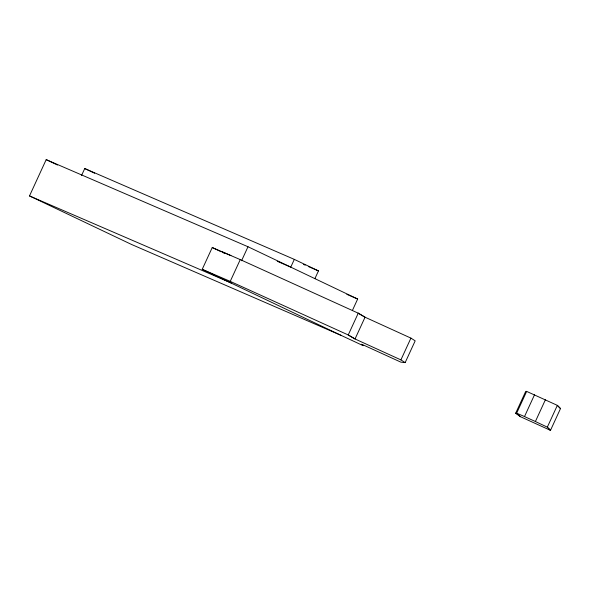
<?xml version="1.0" encoding="UTF-8"?>
<svg xmlns="http://www.w3.org/2000/svg" width="590" height="590" viewBox="0 0 590 590"><rect width="100%" height="100%" fill="white"/><g stroke="black" fill="none" stroke-linecap="round" stroke-linejoin="round"><path stroke-width="0.89" d="M340.968 335.319L202.222 269.32L212.238 247.542L240.255 259.6L358.248 313.179L365.048 317.206L410.92 338.114L415.176 340.843L405.16 362.621L400.861 362.142L361.788 344.28L363.123 345.644L340.968 335.319L131.504 244.452L29.5 195.924L46.19 159.639L247.999 246.745L357.658 299.027L352.348 310.576M81.538 175.51L84.746 168.541L294.322 259.386L318.46 270.899L314.898 278.642M202.222 269.32L230.24 281.371L240.255 259.6M241.553 260.765L247.999 246.745M294.322 259.386L290.759 267.13L277.241 261.267M405.16 362.621L400.905 359.885L410.92 338.114M526.663 391.406L525.734 391.354L515.719 413.133L516.648 413.177L526.663 391.406L557.344 405.367L560.5 408.59L550.485 430.361L520.469 416.71L518.094 414.918M516.648 413.177L524.503 416.562L534.518 394.784M548.589 428.428L550.485 430.361L547.328 427.145L535.388 421.518L545.403 399.747M221.582 251.561L230.919 255.581M29.5 195.924L231.31 283.03M303.533 264.431L305.192 265.146M308.511 266.584L318.46 270.899M346.854 294.344L357.658 299.027M230.24 281.371L348.233 334.958L355.033 338.977L400.905 359.885M524.503 416.562L535.388 421.518M212.238 247.542L221.125 251.738M222.74 252.498L224.355 253.257M84.746 168.541L94.643 173.246M46.19 159.639L57.525 165.03M516.906 414.025L515.719 413.133L520.469 416.71M361.788 344.28L362.452 344.966M557.978 406.016L557.344 405.367L547.328 427.145L547.962 427.787M558.605 406.658L560.5 408.59M358.248 313.179L348.233 334.958L355.033 338.977L365.048 317.206L358.248 313.179"/></g></svg>
